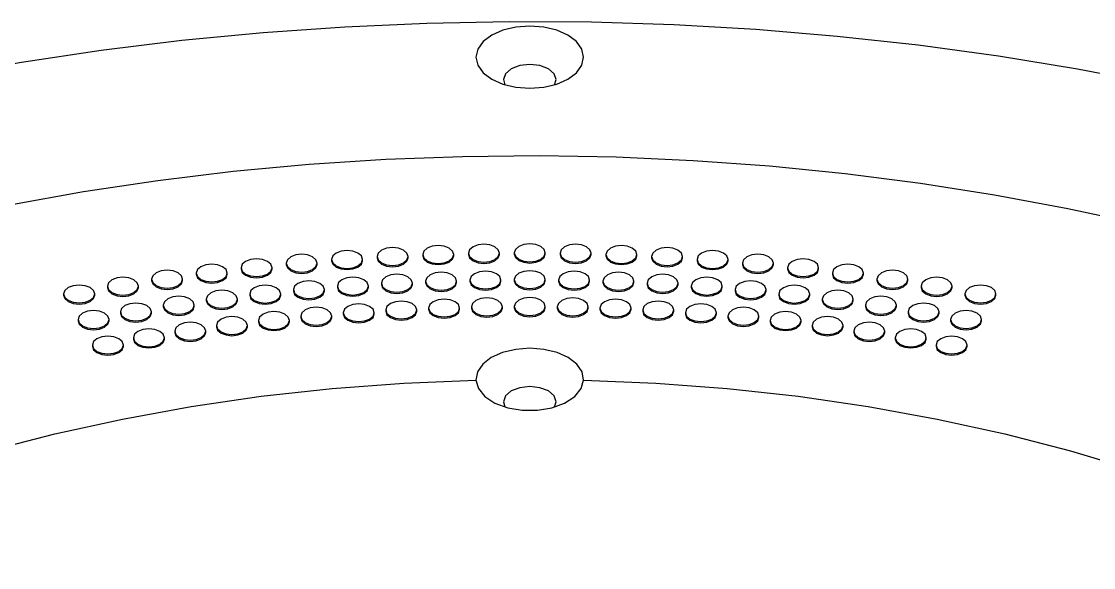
# Model space of a CAD drawing. Header units: millimetres. Extents: x 0 to 841, y 0 to 594.
# Drawn here: x 133.8 to 202.9, y 133.6 to 168.8 of the extents above; entities that cross this region are included whole.
import ezdxf

# ---------------------------------------------------------------- set-up
doc = ezdxf.new("R2010")
doc.units = ezdxf.units.MM

msp = doc.modelspace()

# ---------------------------------------------------------------- linework, layer by layer
at = {"color": 7, "linetype": 'Continuous', "lineweight": 25}
for p, q in [((153.81323, 153.4706), (153.81323, 153.38894)), ((155.81323, 153.38894), (155.81323, 153.4706)), ((156.74837, 153.65766), (156.74837, 153.57601)), ((158.74837, 153.57601), (158.74837, 153.65766)), ((159.69225, 153.79141), (159.69225, 153.70976)), ((161.69225, 153.70976), (161.69225, 153.79141)), ((162.64194, 153.87171), (162.64194, 153.79006)), ((164.64194, 153.79006), (164.64194, 153.87171)), ((165.59455, 153.89849), (165.59455, 153.81684)), ((167.59455, 153.81684), (167.59455, 153.89849)), ((168.54717, 153.87171), (168.54717, 153.79006)), ((170.54717, 153.79006), (170.54717, 153.87171)), ((171.49686, 153.79141), (171.49686, 153.70976)), ((173.49686, 153.70976), (173.49686, 153.79141)), ((174.44074, 153.65766), (174.44074, 153.57601)), ((176.44074, 153.57601), (176.44074, 153.65766)), ((177.37588, 153.4706), (177.37588, 153.38894)), ((179.37588, 153.38894), (179.37588, 153.4706)), ((147.98071, 152.93731), (147.98071, 152.85565)), ((149.98071, 152.85565), (149.98071, 152.93731)), ((150.88972, 153.2304), (150.88972, 153.14874)), ((152.88972, 153.14874), (152.88972, 153.2304)), ((180.29939, 153.2304), (180.29939, 153.14874)), ((182.29939, 153.14874), (182.29939, 153.2304)), ((183.2084, 152.93731), (183.2084, 152.85565)), ((185.2084, 152.85565), (185.2084, 152.93731)), ((142.21771, 152.19366), (142.21771, 152.112)), ((144.21771, 152.112), (144.21771, 152.19366)), ((145.08909, 152.59161), (145.08909, 152.50996)), ((147.08909, 152.50996), (147.08909, 152.59161)), ((159.88062, 152.06297), (159.88062, 151.98131)), ((161.88062, 151.98131), (161.88062, 152.06297)), ((162.73618, 152.14071), (162.73618, 152.05905)), ((164.73618, 152.05905), (164.73618, 152.14071)), ((165.59455, 152.16663), (165.59455, 152.08497)), ((167.59455, 152.08497), (167.59455, 152.16663)), ((168.45293, 152.14071), (168.45293, 152.05905)), ((170.45293, 152.05905), (170.45293, 152.14071)), ((171.30849, 152.06297), (171.30849, 151.98131)), ((173.30849, 151.98131), (173.30849, 152.06297)), ((186.10002, 152.59161), (186.10002, 152.50996)), ((188.10002, 152.50996), (188.10002, 152.59161)), ((188.9714, 152.19366), (188.9714, 152.112)), ((190.9714, 152.112), (190.9714, 152.19366)), ((139.36939, 151.74383), (139.36939, 151.66217)), ((141.36939, 151.66217), (141.36939, 151.74383)), ((151.35902, 151.51986), (151.35902, 151.4382)), ((153.35902, 151.4382), (153.35902, 151.51986)), ((154.18923, 151.75239), (154.18923, 151.67073)), ((156.18923, 151.67073), (156.18923, 151.75239)), ((157.0307, 151.93348), (157.0307, 151.85183)), ((159.0307, 151.85183), (159.0307, 151.93348)), ((174.15841, 151.93348), (174.15841, 151.85183)), ((176.15841, 151.85183), (176.15841, 151.93348)), ((176.99988, 151.75239), (176.99988, 151.67073)), ((178.99988, 151.67073), (178.99988, 151.75239)), ((179.83009, 151.51986), (179.83009, 151.4382)), ((181.83009, 151.4382), (181.83009, 151.51986)), ((191.81972, 151.74383), (191.81972, 151.66217)), ((193.81972, 151.66217), (193.81972, 151.74383)), ((136.54696, 151.24257), (136.54696, 151.16092)), ((138.54696, 151.16092), (138.54696, 151.24257)), ((145.74352, 150.90146), (145.74352, 150.81981)), ((147.74352, 150.81981), (147.74352, 150.90146)), ((148.54286, 151.23612), (148.54286, 151.15447)), ((150.54286, 151.15447), (150.54286, 151.23612)), ((182.64625, 151.23612), (182.64625, 151.15447)), ((184.64625, 151.15447), (184.64625, 151.23612)), ((185.44559, 150.90146), (185.44559, 150.81981)), ((187.44559, 150.81981), (187.44559, 150.90146)), ((194.64215, 151.24257), (194.64215, 151.16092)), ((196.64215, 151.16092), (196.64215, 151.24257)), ((140.20636, 150.08073), (140.20636, 149.99908)), ((142.20636, 149.99908), (142.20636, 150.08073)), ((142.96378, 150.5162), (142.96378, 150.43455)), ((144.96378, 150.43455), (144.96378, 150.5162)), ((154.56523, 150.03418), (154.56523, 149.95253)), ((156.56523, 149.95253), (156.56523, 150.03418)), ((157.31302, 150.20931), (157.31302, 150.12765)), ((159.31302, 150.12765), (159.31302, 150.20931)), ((160.06899, 150.33452), (160.06899, 150.25287)), ((162.06899, 150.25287), (162.06899, 150.33452)), ((162.83041, 150.4097), (162.83041, 150.32804)), ((164.83041, 150.32804), (164.83041, 150.4097)), ((165.59455, 150.43477), (165.59455, 150.35311)), ((167.59455, 150.35311), (167.59455, 150.43477)), ((168.3587, 150.4097), (168.3587, 150.32804)), ((170.3587, 150.32804), (170.3587, 150.4097)), ((171.12012, 150.33452), (171.12012, 150.25287)), ((173.12012, 150.25287), (173.12012, 150.33452)), ((173.87609, 150.20931), (173.87609, 150.12765)), ((175.87609, 150.12765), (175.87609, 150.20931)), ((176.62388, 150.03418), (176.62388, 149.95253)), ((178.62388, 149.95253), (178.62388, 150.03418)), ((188.22533, 150.5162), (188.22533, 150.43455)), ((190.22533, 150.43455), (190.22533, 150.5162)), ((190.98275, 150.08073), (190.98275, 149.99908)), ((192.98275, 149.99908), (192.98275, 150.08073)), ((137.47401, 149.59547), (137.47401, 149.51382)), ((139.47401, 149.51382), (139.47401, 149.59547)), ((149.105, 149.53493), (149.105, 149.45328)), ((151.105, 149.45328), (151.105, 149.53493)), ((151.82832, 149.80932), (151.82832, 149.72766)), ((153.82832, 149.72766), (153.82832, 149.80932)), ((179.36079, 149.80932), (179.36079, 149.72766)), ((181.36079, 149.72766), (181.36079, 149.80932)), ((182.08411, 149.53493), (182.08411, 149.45328)), ((184.08411, 149.45328), (184.08411, 149.53493)), ((193.7151, 149.59547), (193.7151, 149.51382)), ((195.7151, 149.51382), (195.7151, 149.59547)), ((143.70984, 148.83875), (143.70984, 148.75709)), ((145.70984, 148.75709), (145.70984, 148.83875)), ((146.39795, 149.2113), (146.39795, 149.12965)), ((148.39795, 149.12965), (148.39795, 149.2113)), ((184.79116, 149.2113), (184.79116, 149.12965)), ((186.79116, 149.12965), (186.79116, 149.2113)), ((187.47927, 148.83875), (187.47927, 148.75709)), ((189.47927, 148.75709), (189.47927, 148.83875)), ((138.40106, 147.94837), (138.40106, 147.86672)), ((140.40106, 147.86672), (140.40106, 147.94837)), ((141.04334, 148.41763), (141.04334, 148.33598)), ((143.04334, 148.33598), (143.04334, 148.41763)), ((190.14577, 148.41763), (190.14577, 148.33598)), ((192.14577, 148.33598), (192.14577, 148.41763)), ((192.78805, 147.94837), (192.78805, 147.86672)), ((194.78805, 147.86672), (194.78805, 147.94837))]:
    msp.add_line(p, q, dxfattribs=at)
at = {"color": 7, "linetype": 'Continuous', "lineweight": 25, "flags": 128}
for points in [[(128.75586, 165.29225), (133.83011, 166.19413), (138.96849, 166.96555), (144.16096, 167.60501), (149.39734, 168.11125), (154.66738, 168.48329), (159.96077, 168.72038), (165.26715, 168.82208), (170.57612, 168.78818), (175.87731, 168.61874), (181.16032, 168.3141), (186.41481, 167.87485), (191.63051, 167.30186), (196.7972, 166.59625), (201.90477, 165.75939), (206.94321, 164.79293)], [(164.14089, 165.1007), (164.85955, 164.78236), (165.69645, 164.58224), (166.59455, 164.51398), (167.49266, 164.58224), (168.32955, 164.78236), (169.04822, 165.1007), (169.59966, 165.51557), (169.94632, 165.9987), (170.06455, 166.51717), (169.94632, 167.03563), (169.59966, 167.51876), (169.04822, 167.93364), (168.32955, 168.25198), (167.49266, 168.4521), (166.59455, 168.52036), (165.69645, 168.4521), (164.85955, 168.25198), (164.14089, 167.93364), (163.58945, 167.51876), (163.24279, 167.03563), (163.12455, 166.51717), (163.24279, 165.9987), (163.58945, 165.51557), (164.14089, 165.1007)], [(168.19407, 164.73949), (168.29455, 165.07189), (168.16515, 165.44745), (167.79664, 165.76584), (167.24512, 165.97858), (166.59455, 166.05328), (165.94399, 165.97858), (165.39247, 165.76584), (165.02396, 165.44745), (164.89455, 165.07189), (164.99504, 164.73949)], [(133.08816, 156.99793), (137.82486, 157.84729), (142.62576, 158.56657), (147.48015, 159.15417), (152.37718, 159.60877), (157.30595, 159.92936), (162.25543, 160.11522), (167.2146, 160.16595), (172.17239, 160.08141), (177.11773, 159.86182), (182.03959, 159.50765), (186.92698, 159.01969), (191.76901, 158.39904), (196.55486, 157.64708), (201.27386, 156.76548), (205.91547, 155.75622)], [(156.74837, 153.65766), (156.82449, 153.43674), (157.04127, 153.24946), (157.36569, 153.12432), (157.74837, 153.08037), (158.13106, 153.12432), (158.45548, 153.24946), (158.67225, 153.43674), (158.74837, 153.65766), (158.67225, 153.87858), (158.45548, 154.06587), (158.13106, 154.19101), (157.74837, 154.23495), (157.36569, 154.19101), (157.04127, 154.06587), (156.82449, 153.87858), (156.74837, 153.65766)], [(159.69225, 153.79141), (159.76837, 153.57049), (159.98514, 153.38321), (160.30956, 153.25807), (160.69225, 153.21412), (161.07493, 153.25807), (161.39935, 153.38321), (161.61613, 153.57049), (161.69225, 153.79141), (161.61613, 154.01233), (161.39935, 154.19962), (161.07493, 154.32476), (160.69225, 154.3687), (160.30956, 154.32476), (159.98514, 154.19962), (159.76837, 154.01233), (159.69225, 153.79141)], [(162.64194, 153.87171), (162.71806, 153.6508), (162.93484, 153.46351), (163.25926, 153.33837), (163.64194, 153.29443), (164.02463, 153.33837), (164.34905, 153.46351), (164.56582, 153.6508), (164.64194, 153.87171), (164.56582, 154.09263), (164.34905, 154.27992), (164.02463, 154.40506), (163.64194, 154.449), (163.25926, 154.40506), (162.93484, 154.27992), (162.71806, 154.09263), (162.64194, 153.87171)], [(165.59455, 153.89849), (165.67068, 153.67757), (165.88745, 153.49029), (166.21187, 153.36515), (166.59455, 153.3212), (166.97724, 153.36515), (167.30166, 153.49029), (167.51843, 153.67757), (167.59455, 153.89849), (167.51843, 154.11941), (167.30166, 154.3067), (166.97724, 154.43184), (166.59455, 154.47578), (166.21187, 154.43184), (165.88745, 154.3067), (165.67068, 154.11941), (165.59455, 153.89849)], [(168.54717, 153.87171), (168.62329, 153.6508), (168.84006, 153.46351), (169.16448, 153.33837), (169.54717, 153.29443), (169.92985, 153.33837), (170.25427, 153.46351), (170.47105, 153.6508), (170.54717, 153.87171), (170.47105, 154.09263), (170.25427, 154.27992), (169.92985, 154.40506), (169.54717, 154.449), (169.16448, 154.40506), (168.84006, 154.27992), (168.62329, 154.09263), (168.54717, 153.87171)], [(171.49686, 153.79141), (171.57298, 153.57049), (171.78976, 153.38321), (172.11418, 153.25807), (172.49686, 153.21412), (172.87955, 153.25807), (173.20397, 153.38321), (173.42074, 153.57049), (173.49686, 153.79141), (173.42074, 154.01233), (173.20397, 154.19962), (172.87955, 154.32476), (172.49686, 154.3687), (172.11418, 154.32476), (171.78976, 154.19962), (171.57298, 154.01233), (171.49686, 153.79141)], [(174.44074, 153.65766), (174.51686, 153.43674), (174.73363, 153.24946), (175.05805, 153.12432), (175.44074, 153.08037), (175.82342, 153.12432), (176.14784, 153.24946), (176.36462, 153.43674), (176.44074, 153.65766), (176.36462, 153.87858), (176.14784, 154.06587), (175.82342, 154.19101), (175.44074, 154.23495), (175.05805, 154.19101), (174.73363, 154.06587), (174.51686, 153.87858), (174.44074, 153.65766)], [(147.98071, 152.93731), (148.05683, 152.71639), (148.2736, 152.5291), (148.59803, 152.40396), (148.98071, 152.36002), (149.36339, 152.40396), (149.68782, 152.5291), (149.90459, 152.71639), (149.98071, 152.93731), (149.90459, 153.15823), (149.68782, 153.34551), (149.36339, 153.47065), (148.98071, 153.5146), (148.59803, 153.47065), (148.2736, 153.34551), (148.05683, 153.15823), (147.98071, 152.93731)], [(150.88972, 153.2304), (150.96584, 153.00948), (151.18261, 152.82219), (151.50703, 152.69705), (151.88972, 152.65311), (152.2724, 152.69705), (152.59682, 152.82219), (152.81359, 153.00948), (152.88972, 153.2304), (152.81359, 153.45132), (152.59682, 153.6386), (152.2724, 153.76374), (151.88972, 153.80769), (151.50703, 153.76374), (151.18261, 153.6386), (150.96584, 153.45132), (150.88972, 153.2304)], [(153.81323, 153.4706), (153.88935, 153.24968), (154.10612, 153.06239), (154.43055, 152.93725), (154.81323, 152.89331), (155.19591, 152.93725), (155.52034, 153.06239), (155.73711, 153.24968), (155.81323, 153.4706), (155.73711, 153.69151), (155.52034, 153.8788), (155.19591, 154.00394), (154.81323, 154.04788), (154.43055, 154.00394), (154.10612, 153.8788), (153.88935, 153.69151), (153.81323, 153.4706)], [(156.74837, 153.57601), (156.82449, 153.35509), (157.04127, 153.1678), (157.36569, 153.04266), (157.74837, 152.99872), (158.13106, 153.04266), (158.45548, 153.1678), (158.67225, 153.35509), (158.74837, 153.57601), (158.74837, 153.57601)], [(159.69225, 153.70976), (159.76837, 153.48884), (159.98514, 153.30155), (160.30956, 153.17641), (160.69225, 153.13247), (161.07493, 153.17641), (161.39935, 153.30155), (161.61613, 153.48884), (161.69225, 153.70976), (161.69225, 153.70976)], [(162.64194, 153.79006), (162.71806, 153.56914), (162.93484, 153.38186), (163.25926, 153.25672), (163.64194, 153.21277), (164.02463, 153.25672), (164.34905, 153.38186), (164.56582, 153.56914), (164.64194, 153.79006), (164.64194, 153.79006)], [(165.59455, 153.81684), (165.67068, 153.59592), (165.88745, 153.40863), (166.21187, 153.28349), (166.59455, 153.23955), (166.97724, 153.28349), (167.30166, 153.40863), (167.51843, 153.59592), (167.59455, 153.81684), (167.59455, 153.81684)], [(168.54717, 153.79006), (168.62329, 153.56914), (168.84006, 153.38186), (169.16448, 153.25672), (169.54717, 153.21277), (169.92985, 153.25672), (170.25427, 153.38186), (170.47105, 153.56914), (170.54717, 153.79006), (170.54717, 153.79006)], [(171.49686, 153.70976), (171.57298, 153.48884), (171.78976, 153.30155), (172.11418, 153.17641), (172.49686, 153.13247), (172.87955, 153.17641), (173.20397, 153.30155), (173.42074, 153.48884), (173.49686, 153.70976), (173.49686, 153.70976)], [(174.44074, 153.57601), (174.51686, 153.35509), (174.73363, 153.1678), (175.05805, 153.04266), (175.44074, 152.99872), (175.82342, 153.04266), (176.14784, 153.1678), (176.36462, 153.35509), (176.44074, 153.57601), (176.44074, 153.57601)], [(177.37588, 153.4706), (177.452, 153.24968), (177.66877, 153.06239), (177.9932, 152.93725), (178.37588, 152.89331), (178.75856, 152.93725), (179.08299, 153.06239), (179.29976, 153.24968), (179.37588, 153.4706), (179.29976, 153.69151), (179.08299, 153.8788), (178.75856, 154.00394), (178.37588, 154.04788), (177.9932, 154.00394), (177.66877, 153.8788), (177.452, 153.69151), (177.37588, 153.4706)], [(180.29939, 153.2304), (180.37552, 153.00948), (180.59229, 152.82219), (180.91671, 152.69705), (181.29939, 152.65311), (181.68208, 152.69705), (182.0065, 152.82219), (182.22327, 153.00948), (182.29939, 153.2304), (182.22327, 153.45132), (182.0065, 153.6386), (181.68208, 153.76374), (181.29939, 153.80769), (180.91671, 153.76374), (180.59229, 153.6386), (180.37552, 153.45132), (180.29939, 153.2304)], [(183.2084, 152.93731), (183.28452, 152.71639), (183.50129, 152.5291), (183.82572, 152.40396), (184.2084, 152.36002), (184.59108, 152.40396), (184.91551, 152.5291), (185.13228, 152.71639), (185.2084, 152.93731), (185.13228, 153.15823), (184.91551, 153.34551), (184.59108, 153.47065), (184.2084, 153.5146), (183.82572, 153.47065), (183.50129, 153.34551), (183.28452, 153.15823), (183.2084, 152.93731)], [(142.21771, 152.19366), (142.29383, 151.97274), (142.5106, 151.78545), (142.83502, 151.66031), (143.21771, 151.61637), (143.60039, 151.66031), (143.92481, 151.78545), (144.14159, 151.97274), (144.21771, 152.19366), (144.14159, 152.41457), (143.92481, 152.60186), (143.60039, 152.727), (143.21771, 152.77094), (142.83502, 152.727), (142.5106, 152.60186), (142.29383, 152.41457), (142.21771, 152.19366)], [(145.08909, 152.59161), (145.16521, 152.3707), (145.38198, 152.18341), (145.70641, 152.05827), (146.08909, 152.01433), (146.47177, 152.05827), (146.7962, 152.18341), (147.01297, 152.3707), (147.08909, 152.59161), (147.01297, 152.81253), (146.7962, 152.99982), (146.47177, 153.12496), (146.08909, 153.1689), (145.70641, 153.12496), (145.38198, 152.99982), (145.16521, 152.81253), (145.08909, 152.59161)], [(147.98071, 152.85565), (148.05683, 152.63474), (148.2736, 152.44745), (148.59803, 152.32231), (148.98071, 152.27837), (149.36339, 152.32231), (149.68782, 152.44745), (149.90459, 152.63474), (149.98071, 152.85565), (149.98071, 152.85565)], [(150.88972, 153.14874), (150.96584, 152.92783), (151.18261, 152.74054), (151.50703, 152.6154), (151.88972, 152.57146), (152.2724, 152.6154), (152.59682, 152.74054), (152.81359, 152.92783), (152.88972, 153.14874), (152.88972, 153.14874)], [(153.81323, 153.38894), (153.88935, 153.16802), (154.10612, 152.98074), (154.43055, 152.8556), (154.81323, 152.81165), (155.19591, 152.8556), (155.52034, 152.98074), (155.73711, 153.16802), (155.81323, 153.38894), (155.81323, 153.38894)], [(165.59455, 152.16663), (165.67068, 151.94571), (165.88745, 151.75842), (166.21187, 151.63328), (166.59455, 151.58934), (166.97724, 151.63328), (167.30166, 151.75842), (167.51843, 151.94571), (167.59455, 152.16663), (167.51843, 152.38755), (167.30166, 152.57483), (166.97724, 152.69997), (166.59455, 152.74392), (166.21187, 152.69997), (165.88745, 152.57483), (165.67068, 152.38755), (165.59455, 152.16663)], [(177.37588, 153.38894), (177.452, 153.16802), (177.66877, 152.98074), (177.9932, 152.8556), (178.37588, 152.81165), (178.75856, 152.8556), (179.08299, 152.98074), (179.29976, 153.16802), (179.37588, 153.38894), (179.37588, 153.38894)], [(180.29939, 153.14874), (180.37552, 152.92783), (180.59229, 152.74054), (180.91671, 152.6154), (181.29939, 152.57146), (181.68208, 152.6154), (182.0065, 152.74054), (182.22327, 152.92783), (182.29939, 153.14874), (182.29939, 153.14874)], [(183.2084, 152.85565), (183.28452, 152.63474), (183.50129, 152.44745), (183.82572, 152.32231), (184.2084, 152.27837), (184.59108, 152.32231), (184.91551, 152.44745), (185.13228, 152.63474), (185.2084, 152.85565), (185.2084, 152.85565)], [(186.10002, 152.59161), (186.17614, 152.3707), (186.39291, 152.18341), (186.71734, 152.05827), (187.10002, 152.01433), (187.4827, 152.05827), (187.80713, 152.18341), (188.0239, 152.3707), (188.10002, 152.59161), (188.0239, 152.81253), (187.80713, 152.99982), (187.4827, 153.12496), (187.10002, 153.1689), (186.71734, 153.12496), (186.39291, 152.99982), (186.17614, 152.81253), (186.10002, 152.59161)], [(188.9714, 152.19366), (189.04752, 151.97274), (189.2643, 151.78545), (189.58872, 151.66031), (189.9714, 151.61637), (190.35409, 151.66031), (190.67851, 151.78545), (190.89528, 151.97274), (190.9714, 152.19366), (190.89528, 152.41457), (190.67851, 152.60186), (190.35409, 152.727), (189.9714, 152.77094), (189.58872, 152.727), (189.2643, 152.60186), (189.04752, 152.41457), (188.9714, 152.19366)], [(139.36939, 151.74383), (139.44551, 151.52291), (139.66228, 151.33562), (139.98671, 151.21048), (140.36939, 151.16654), (140.75207, 151.21048), (141.0765, 151.33562), (141.29327, 151.52291), (141.36939, 151.74383), (141.29327, 151.96475), (141.0765, 152.15203), (140.75207, 152.27717), (140.36939, 152.32111), (139.98671, 152.27717), (139.66228, 152.15203), (139.44551, 151.96475), (139.36939, 151.74383)], [(142.21771, 152.112), (142.29383, 151.89108), (142.5106, 151.7038), (142.83502, 151.57866), (143.21771, 151.53471), (143.60039, 151.57866), (143.92481, 151.7038), (144.14159, 151.89108), (144.21771, 152.112), (144.21771, 152.112)], [(145.08909, 152.50996), (145.16521, 152.28904), (145.38198, 152.10176), (145.70641, 151.97662), (146.08909, 151.93267), (146.47177, 151.97662), (146.7962, 152.10176), (147.01297, 152.28904), (147.08909, 152.50996), (147.08909, 152.50996)], [(151.35902, 151.51986), (151.43514, 151.29894), (151.65191, 151.11165), (151.97634, 150.98651), (152.35902, 150.94257), (152.7417, 150.98651), (153.06613, 151.11165), (153.2829, 151.29894), (153.35902, 151.51986), (153.2829, 151.74078), (153.06613, 151.92806), (152.7417, 152.0532), (152.35902, 152.09715), (151.97634, 152.0532), (151.65191, 151.92806), (151.43514, 151.74078), (151.35902, 151.51986)], [(154.18923, 151.75239), (154.26535, 151.53147), (154.48212, 151.34418), (154.80655, 151.21904), (155.18923, 151.1751), (155.57191, 151.21904), (155.89634, 151.34418), (156.11311, 151.53147), (156.18923, 151.75239), (156.11311, 151.97331), (155.89634, 152.16059), (155.57191, 152.28573), (155.18923, 152.32968), (154.80655, 152.28573), (154.48212, 152.16059), (154.26535, 151.97331), (154.18923, 151.75239)], [(157.0307, 151.93348), (157.10682, 151.71257), (157.32359, 151.52528), (157.64802, 151.40014), (158.0307, 151.3562), (158.41338, 151.40014), (158.73781, 151.52528), (158.95458, 151.71257), (159.0307, 151.93348), (158.95458, 152.1544), (158.73781, 152.34169), (158.41338, 152.46683), (158.0307, 152.51077), (157.64802, 152.46683), (157.32359, 152.34169), (157.10682, 152.1544), (157.0307, 151.93348)], [(159.88062, 152.06297), (159.95674, 151.84205), (160.17351, 151.65476), (160.49793, 151.52962), (160.88062, 151.48568), (161.2633, 151.52962), (161.58772, 151.65476), (161.8045, 151.84205), (161.88062, 152.06297), (161.8045, 152.28388), (161.58772, 152.47117), (161.2633, 152.59631), (160.88062, 152.64025), (160.49793, 152.59631), (160.17351, 152.47117), (159.95674, 152.28388), (159.88062, 152.06297)], [(162.73618, 152.14071), (162.8123, 151.91979), (163.02907, 151.7325), (163.35349, 151.60736), (163.73618, 151.56342), (164.11886, 151.60736), (164.44328, 151.7325), (164.66006, 151.91979), (164.73618, 152.14071), (164.66006, 152.36162), (164.44328, 152.54891), (164.11886, 152.67405), (163.73618, 152.71799), (163.35349, 152.67405), (163.02907, 152.54891), (162.8123, 152.36162), (162.73618, 152.14071)], [(162.73618, 152.05905), (162.8123, 151.83813), (163.02907, 151.65085), (163.35349, 151.52571), (163.73618, 151.48176), (164.11886, 151.52571), (164.44328, 151.65085), (164.66006, 151.83813), (164.73618, 152.05905), (164.73618, 152.05905)], [(165.59455, 152.08497), (165.67068, 151.86406), (165.88745, 151.67677), (166.21187, 151.55163), (166.59455, 151.50769), (166.97724, 151.55163), (167.30166, 151.67677), (167.51843, 151.86406), (167.59455, 152.08497)], [(168.45293, 152.14071), (168.52905, 151.91979), (168.74583, 151.7325), (169.07025, 151.60736), (169.45293, 151.56342), (169.83562, 151.60736), (170.16004, 151.7325), (170.37681, 151.91979), (170.45293, 152.14071), (170.37681, 152.36162), (170.16004, 152.54891), (169.83562, 152.67405), (169.45293, 152.71799), (169.07025, 152.67405), (168.74583, 152.54891), (168.52905, 152.36162), (168.45293, 152.14071)], [(168.45293, 152.05905), (168.52905, 151.83813), (168.74583, 151.65085), (169.07025, 151.52571), (169.45293, 151.48176), (169.83562, 151.52571), (170.16004, 151.65085), (170.37681, 151.83813), (170.45293, 152.05905), (170.45293, 152.05905)], [(171.30849, 152.06297), (171.38461, 151.84205), (171.60139, 151.65476), (171.92581, 151.52962), (172.30849, 151.48568), (172.69118, 151.52962), (173.0156, 151.65476), (173.23237, 151.84205), (173.30849, 152.06297), (173.23237, 152.28388), (173.0156, 152.47117), (172.69118, 152.59631), (172.30849, 152.64025), (171.92581, 152.59631), (171.60139, 152.47117), (171.38461, 152.28388), (171.30849, 152.06297)], [(174.15841, 151.93348), (174.23453, 151.71257), (174.4513, 151.52528), (174.77573, 151.40014), (175.15841, 151.3562), (175.54109, 151.40014), (175.86552, 151.52528), (176.08229, 151.71257), (176.15841, 151.93348), (176.08229, 152.1544), (175.86552, 152.34169), (175.54109, 152.46683), (175.15841, 152.51077), (174.77573, 152.46683), (174.4513, 152.34169), (174.23453, 152.1544), (174.15841, 151.93348)], [(176.99988, 151.75239), (177.076, 151.53147), (177.29277, 151.34418), (177.6172, 151.21904), (177.99988, 151.1751), (178.38256, 151.21904), (178.70699, 151.34418), (178.92376, 151.53147), (178.99988, 151.75239), (178.92376, 151.97331), (178.70699, 152.16059), (178.38256, 152.28573), (177.99988, 152.32968), (177.6172, 152.28573), (177.29277, 152.16059), (177.076, 151.97331), (176.99988, 151.75239)], [(179.83009, 151.51986), (179.90621, 151.29894), (180.12298, 151.11165), (180.44741, 150.98651), (180.83009, 150.94257), (181.21277, 150.98651), (181.5372, 151.11165), (181.75397, 151.29894), (181.83009, 151.51986), (181.75397, 151.74078), (181.5372, 151.92806), (181.21277, 152.0532), (180.83009, 152.09715), (180.44741, 152.0532), (180.12298, 151.92806), (179.90621, 151.74078), (179.83009, 151.51986)], [(186.10002, 152.50996), (186.17614, 152.28904), (186.39291, 152.10176), (186.71734, 151.97662), (187.10002, 151.93267), (187.4827, 151.97662), (187.80713, 152.10176), (188.0239, 152.28904), (188.10002, 152.50996)], [(188.9714, 152.112), (189.04752, 151.89108), (189.2643, 151.7038), (189.58872, 151.57866), (189.9714, 151.53471), (190.35409, 151.57866), (190.67851, 151.7038), (190.89528, 151.89108), (190.9714, 152.112), (190.9714, 152.112)], [(191.81972, 151.74383), (191.89584, 151.52291), (192.11261, 151.33562), (192.43704, 151.21048), (192.81972, 151.16654), (193.2024, 151.21048), (193.52683, 151.33562), (193.7436, 151.52291), (193.81972, 151.74383), (193.7436, 151.96475), (193.52683, 152.15203), (193.2024, 152.27717), (192.81972, 152.32111), (192.43704, 152.27717), (192.11261, 152.15203), (191.89584, 151.96475), (191.81972, 151.74383)], [(136.54696, 151.24257), (136.62308, 151.02165), (136.83985, 150.83437), (137.16427, 150.70923), (137.54696, 150.66528), (137.92964, 150.70923), (138.25406, 150.83437), (138.47084, 151.02165), (138.54696, 151.24257), (138.47084, 151.46349), (138.25406, 151.65078), (137.92964, 151.77592), (137.54696, 151.81986), (137.16427, 151.77592), (136.83985, 151.65078), (136.62308, 151.46349), (136.54696, 151.24257)], [(139.36939, 151.66217), (139.44551, 151.44125), (139.66228, 151.25397), (139.98671, 151.12883), (140.36939, 151.08488), (140.75207, 151.12883), (141.0765, 151.25397), (141.29327, 151.44125), (141.36939, 151.66217), (141.36939, 151.66217)], [(145.74352, 150.90146), (145.81964, 150.68054), (146.03641, 150.49326), (146.36084, 150.36811), (146.74352, 150.32417), (147.1262, 150.36811), (147.45063, 150.49326), (147.6674, 150.68054), (147.74352, 150.90146), (147.6674, 151.12238), (147.45063, 151.30966), (147.1262, 151.4348), (146.74352, 151.47875), (146.36084, 151.4348), (146.03641, 151.30966), (145.81964, 151.12238), (145.74352, 150.90146)], [(148.54286, 151.23612), (148.61898, 151.0152), (148.83575, 150.82792), (149.16017, 150.70278), (149.54286, 150.65883), (149.92554, 150.70278), (150.24996, 150.82792), (150.46673, 151.0152), (150.54286, 151.23612), (150.46673, 151.45704), (150.24996, 151.64433), (149.92554, 151.76947), (149.54286, 151.81341), (149.16017, 151.76947), (148.83575, 151.64433), (148.61898, 151.45704), (148.54286, 151.23612)], [(151.35902, 151.4382), (151.43514, 151.21729), (151.65191, 151.03), (151.97634, 150.90486), (152.35902, 150.86092), (152.7417, 150.90486), (153.06613, 151.03), (153.2829, 151.21729), (153.35902, 151.4382)], [(154.18923, 151.67073), (154.26535, 151.44982), (154.48212, 151.26253), (154.80655, 151.13739), (155.18923, 151.09345), (155.57191, 151.13739), (155.89634, 151.26253), (156.11311, 151.44982), (156.18923, 151.67073)], [(157.0307, 151.85183), (157.10682, 151.63091), (157.32359, 151.44363), (157.64802, 151.31849), (158.0307, 151.27454), (158.41338, 151.31849), (158.73781, 151.44363), (158.95458, 151.63091), (159.0307, 151.85183)], [(159.88062, 151.98131), (159.95674, 151.76039), (160.17351, 151.57311), (160.49793, 151.44797), (160.88062, 151.40402), (161.2633, 151.44797), (161.58772, 151.57311), (161.8045, 151.76039), (161.88062, 151.98131), (161.88062, 151.98131)], [(171.30849, 151.98131), (171.38461, 151.76039), (171.60139, 151.57311), (171.92581, 151.44797), (172.30849, 151.40402), (172.69118, 151.44797), (173.0156, 151.57311), (173.23237, 151.76039), (173.30849, 151.98131), (173.30849, 151.98131)], [(174.15841, 151.85183), (174.23453, 151.63091), (174.4513, 151.44363), (174.77573, 151.31849), (175.15841, 151.27454), (175.54109, 151.31849), (175.86552, 151.44363), (176.08229, 151.63091), (176.15841, 151.85183), (176.15841, 151.85183)], [(176.99988, 151.67073), (177.076, 151.44982), (177.29277, 151.26253), (177.6172, 151.13739), (177.99988, 151.09345), (178.38256, 151.13739), (178.70699, 151.26253), (178.92376, 151.44982), (178.99988, 151.67073), (178.99988, 151.67073)], [(179.83009, 151.4382), (179.90621, 151.21729), (180.12298, 151.03), (180.44741, 150.90486), (180.83009, 150.86092), (181.21277, 150.90486), (181.5372, 151.03), (181.75397, 151.21729), (181.83009, 151.4382), (181.83009, 151.4382)], [(182.64625, 151.23612), (182.72238, 151.0152), (182.93915, 150.82792), (183.26357, 150.70278), (183.64625, 150.65883), (184.02894, 150.70278), (184.35336, 150.82792), (184.57013, 151.0152), (184.64625, 151.23612), (184.57013, 151.45704), (184.35336, 151.64433), (184.02894, 151.76947), (183.64625, 151.81341), (183.26357, 151.76947), (182.93915, 151.64433), (182.72238, 151.45704), (182.64625, 151.23612)], [(185.44559, 150.90146), (185.52171, 150.68054), (185.73848, 150.49326), (186.06291, 150.36811), (186.44559, 150.32417), (186.82827, 150.36811), (187.1527, 150.49326), (187.36947, 150.68054), (187.44559, 150.90146), (187.36947, 151.12238), (187.1527, 151.30966), (186.82827, 151.4348), (186.44559, 151.47875), (186.06291, 151.4348), (185.73848, 151.30966), (185.52171, 151.12238), (185.44559, 150.90146)], [(191.81972, 151.66217), (191.89584, 151.44125), (192.11261, 151.25397), (192.43704, 151.12883), (192.81972, 151.08488), (193.2024, 151.12883), (193.52683, 151.25397), (193.7436, 151.44125), (193.81972, 151.66217), (193.81972, 151.66217)], [(194.64215, 151.24257), (194.71827, 151.02165), (194.93505, 150.83437), (195.25947, 150.70923), (195.64215, 150.66528), (196.02484, 150.70923), (196.34926, 150.83437), (196.56603, 151.02165), (196.64215, 151.24257), (196.56603, 151.46349), (196.34926, 151.65078), (196.02484, 151.77592), (195.64215, 151.81986), (195.25947, 151.77592), (194.93505, 151.65078), (194.71827, 151.46349), (194.64215, 151.24257)], [(136.54696, 151.16092), (136.62308, 150.94), (136.83985, 150.75271), (137.16427, 150.62757), (137.54696, 150.58363), (137.92964, 150.62757), (138.25406, 150.75271), (138.47084, 150.94), (138.54696, 151.16092)], [(140.20636, 150.08073), (140.28248, 149.85981), (140.49926, 149.67253), (140.82368, 149.54739), (141.20636, 149.50344), (141.58905, 149.54739), (141.91347, 149.67253), (142.13024, 149.85981), (142.20636, 150.08073), (142.13024, 150.30165), (141.91347, 150.48893), (141.58905, 150.61407), (141.20636, 150.65802), (140.82368, 150.61407), (140.49926, 150.48893), (140.28248, 150.30165), (140.20636, 150.08073)], [(142.96378, 150.5162), (143.0399, 150.29528), (143.25667, 150.108), (143.58109, 149.98286), (143.96378, 149.93891), (144.34646, 149.98286), (144.67088, 150.108), (144.88765, 150.29528), (144.96378, 150.5162), (144.88765, 150.73712), (144.67088, 150.92441), (144.34646, 151.04955), (143.96378, 151.09349), (143.58109, 151.04955), (143.25667, 150.92441), (143.0399, 150.73712), (142.96378, 150.5162)], [(145.74352, 150.81981), (145.81964, 150.59889), (146.03641, 150.4116), (146.36084, 150.28646), (146.74352, 150.24252), (147.1262, 150.28646), (147.45063, 150.4116), (147.6674, 150.59889), (147.74352, 150.81981)], [(148.54286, 151.15447), (148.61898, 150.93355), (148.83575, 150.74626), (149.16017, 150.62112), (149.54286, 150.57718), (149.92554, 150.62112), (150.24996, 150.74626), (150.46673, 150.93355), (150.54286, 151.15447), (150.54286, 151.15447)], [(157.31302, 150.20931), (157.38914, 149.98839), (157.60592, 149.8011), (157.93034, 149.67596), (158.31302, 149.63202), (158.69571, 149.67596), (159.02013, 149.8011), (159.2369, 149.98839), (159.31302, 150.20931), (159.2369, 150.43023), (159.02013, 150.61751), (158.69571, 150.74265), (158.31302, 150.78659), (157.93034, 150.74265), (157.60592, 150.61751), (157.38914, 150.43023), (157.31302, 150.20931)], [(160.06899, 150.33452), (160.14511, 150.1136), (160.36188, 149.92632), (160.68631, 149.80118), (161.06899, 149.75723), (161.45167, 149.80118), (161.7761, 149.92632), (161.99287, 150.1136), (162.06899, 150.33452), (161.99287, 150.55544), (161.7761, 150.74272), (161.45167, 150.86786), (161.06899, 150.91181), (160.68631, 150.86786), (160.36188, 150.74272), (160.14511, 150.55544), (160.06899, 150.33452)], [(162.83041, 150.4097), (162.90653, 150.18878), (163.1233, 150.00149), (163.44772, 149.87635), (163.83041, 149.83241), (164.21309, 149.87635), (164.53751, 150.00149), (164.75429, 150.18878), (164.83041, 150.4097), (164.75429, 150.63062), (164.53751, 150.8179), (164.21309, 150.94304), (163.83041, 150.98699), (163.44772, 150.94304), (163.1233, 150.8179), (162.90653, 150.63062), (162.83041, 150.4097)], [(165.59455, 150.43477), (165.67068, 150.21385), (165.88745, 150.02656), (166.21187, 149.90142), (166.59455, 149.85748), (166.97724, 149.90142), (167.30166, 150.02656), (167.51843, 150.21385), (167.59455, 150.43477), (167.51843, 150.65568), (167.30166, 150.84297), (166.97724, 150.96811), (166.59455, 151.01205), (166.21187, 150.96811), (165.88745, 150.84297), (165.67068, 150.65568), (165.59455, 150.43477)], [(168.3587, 150.4097), (168.43482, 150.18878), (168.6516, 150.00149), (168.97602, 149.87635), (169.3587, 149.83241), (169.74139, 149.87635), (170.06581, 150.00149), (170.28258, 150.18878), (170.3587, 150.4097), (170.28258, 150.63062), (170.06581, 150.8179), (169.74139, 150.94304), (169.3587, 150.98699), (168.97602, 150.94304), (168.6516, 150.8179), (168.43482, 150.63062), (168.3587, 150.4097)], [(171.12012, 150.33452), (171.19624, 150.1136), (171.41301, 149.92632), (171.73744, 149.80118), (172.12012, 149.75723), (172.5028, 149.80118), (172.82723, 149.92632), (173.044, 150.1136), (173.12012, 150.33452), (173.044, 150.55544), (172.82723, 150.74272), (172.5028, 150.86786), (172.12012, 150.91181), (171.73744, 150.86786), (171.41301, 150.74272), (171.19624, 150.55544), (171.12012, 150.33452)], [(173.87609, 150.20931), (173.95221, 149.98839), (174.16898, 149.8011), (174.4934, 149.67596), (174.87609, 149.63202), (175.25877, 149.67596), (175.58319, 149.8011), (175.79997, 149.98839), (175.87609, 150.20931), (175.79997, 150.43023), (175.58319, 150.61751), (175.25877, 150.74265), (174.87609, 150.78659), (174.4934, 150.74265), (174.16898, 150.61751), (173.95221, 150.43023), (173.87609, 150.20931)], [(182.64625, 151.15447), (182.72238, 150.93355), (182.93915, 150.74626), (183.26357, 150.62112), (183.64625, 150.57718), (184.02894, 150.62112), (184.35336, 150.74626), (184.57013, 150.93355), (184.64625, 151.15447), (184.64625, 151.15447)], [(185.44559, 150.81981), (185.52171, 150.59889), (185.73848, 150.4116), (186.06291, 150.28646), (186.44559, 150.24252), (186.82827, 150.28646), (187.1527, 150.4116), (187.36947, 150.59889), (187.44559, 150.81981), (187.44559, 150.81981)], [(188.22533, 150.5162), (188.30146, 150.29528), (188.51823, 150.108), (188.84265, 149.98286), (189.22533, 149.93891), (189.60802, 149.98286), (189.93244, 150.108), (190.14921, 150.29528), (190.22533, 150.5162), (190.14921, 150.73712), (189.93244, 150.92441), (189.60802, 151.04955), (189.22533, 151.09349), (188.84265, 151.04955), (188.51823, 150.92441), (188.30146, 150.73712), (188.22533, 150.5162)], [(190.98275, 150.08073), (191.05887, 149.85981), (191.27564, 149.67253), (191.60006, 149.54739), (191.98275, 149.50344), (192.36543, 149.54739), (192.68985, 149.67253), (192.90663, 149.85981), (192.98275, 150.08073), (192.90663, 150.30165), (192.68985, 150.48893), (192.36543, 150.61407), (191.98275, 150.65802), (191.60006, 150.61407), (191.27564, 150.48893), (191.05887, 150.30165), (190.98275, 150.08073)], [(194.64215, 151.16092), (194.71827, 150.94), (194.93505, 150.75271), (195.25947, 150.62757), (195.64215, 150.58363), (196.02484, 150.62757), (196.34926, 150.75271), (196.56603, 150.94), (196.64215, 151.16092), (196.64215, 151.16092)], [(137.47401, 149.59547), (137.55013, 149.37455), (137.7669, 149.18727), (138.09133, 149.06213), (138.47401, 149.01818), (138.85669, 149.06213), (139.18112, 149.18727), (139.39789, 149.37455), (139.47401, 149.59547), (139.39789, 149.81639), (139.18112, 150.00368), (138.85669, 150.12882), (138.47401, 150.17276), (138.09133, 150.12882), (137.7669, 150.00368), (137.55013, 149.81639), (137.47401, 149.59547)], [(140.20636, 149.99908), (140.28248, 149.77816), (140.49926, 149.59087), (140.82368, 149.46573), (141.20636, 149.42179), (141.58905, 149.46573), (141.91347, 149.59087), (142.13024, 149.77816), (142.20636, 149.99908), (142.20636, 149.99908)], [(142.96378, 150.43455), (143.0399, 150.21363), (143.25667, 150.02634), (143.58109, 149.9012), (143.96378, 149.85726), (144.34646, 149.9012), (144.67088, 150.02634), (144.88765, 150.21363), (144.96378, 150.43455), (144.96378, 150.43455)], [(149.105, 149.53493), (149.18112, 149.31402), (149.39789, 149.12673), (149.72232, 149.00159), (150.105, 148.95765), (150.48768, 149.00159), (150.81211, 149.12673), (151.02888, 149.31402), (151.105, 149.53493), (151.02888, 149.75585), (150.81211, 149.94314), (150.48768, 150.06828), (150.105, 150.11222), (149.72232, 150.06828), (149.39789, 149.94314), (149.18112, 149.75585), (149.105, 149.53493)], [(151.82832, 149.80932), (151.90444, 149.5884), (152.12122, 149.40111), (152.44564, 149.27597), (152.82832, 149.23203), (153.21101, 149.27597), (153.53543, 149.40111), (153.7522, 149.5884), (153.82832, 149.80932), (153.7522, 150.03024), (153.53543, 150.21752), (153.21101, 150.34266), (152.82832, 150.3866), (152.44564, 150.34266), (152.12122, 150.21752), (151.90444, 150.03024), (151.82832, 149.80932)], [(154.56523, 150.03418), (154.64135, 149.81326), (154.85812, 149.62598), (155.18255, 149.50084), (155.56523, 149.45689), (155.94791, 149.50084), (156.27234, 149.62598), (156.48911, 149.81326), (156.56523, 150.03418), (156.48911, 150.2551), (156.27234, 150.44239), (155.94791, 150.56753), (155.56523, 150.61147), (155.18255, 150.56753), (154.85812, 150.44239), (154.64135, 150.2551), (154.56523, 150.03418)], [(157.31302, 150.12765), (157.38914, 149.90673), (157.60592, 149.71945), (157.93034, 149.59431), (158.31302, 149.55037), (158.69571, 149.59431), (159.02013, 149.71945), (159.2369, 149.90673), (159.31302, 150.12765), (159.31302, 150.12765)], [(160.06899, 150.25287), (160.14511, 150.03195), (160.36188, 149.84466), (160.68631, 149.71952), (161.06899, 149.67558), (161.45167, 149.71952), (161.7761, 149.84466), (161.99287, 150.03195), (162.06899, 150.25287), (162.06899, 150.25287)], [(162.83041, 150.32804), (162.90653, 150.10713), (163.1233, 149.91984), (163.44772, 149.7947), (163.83041, 149.75076), (164.21309, 149.7947), (164.53751, 149.91984), (164.75429, 150.10713), (164.83041, 150.32804), (164.83041, 150.32804)], [(165.59455, 150.35311), (165.67068, 150.13219), (165.88745, 149.94491), (166.21187, 149.81977), (166.59455, 149.77582), (166.97724, 149.81977), (167.30166, 149.94491), (167.51843, 150.13219), (167.59455, 150.35311), (167.59455, 150.35311)], [(168.3587, 150.32804), (168.43482, 150.10713), (168.6516, 149.91984), (168.97602, 149.7947), (169.3587, 149.75076), (169.74139, 149.7947), (170.06581, 149.91984), (170.28258, 150.10713), (170.3587, 150.32804), (170.3587, 150.32804)], [(171.12012, 150.25287), (171.19624, 150.03195), (171.41301, 149.84466), (171.73744, 149.71952), (172.12012, 149.67558), (172.5028, 149.71952), (172.82723, 149.84466), (173.044, 150.03195), (173.12012, 150.25287), (173.12012, 150.25287)], [(173.87609, 150.12765), (173.95221, 149.90673), (174.16898, 149.71945), (174.4934, 149.59431), (174.87609, 149.55037), (175.25877, 149.59431), (175.58319, 149.71945), (175.79997, 149.90673), (175.87609, 150.12765), (175.87609, 150.12765)], [(176.62388, 150.03418), (176.7, 149.81326), (176.91677, 149.62598), (177.2412, 149.50084), (177.62388, 149.45689), (178.00656, 149.50084), (178.33099, 149.62598), (178.54776, 149.81326), (178.62388, 150.03418), (178.54776, 150.2551), (178.33099, 150.44239), (178.00656, 150.56753), (177.62388, 150.61147), (177.2412, 150.56753), (176.91677, 150.44239), (176.7, 150.2551), (176.62388, 150.03418)], [(179.36079, 149.80932), (179.43691, 149.5884), (179.65368, 149.40111), (179.9781, 149.27597), (180.36079, 149.23203), (180.74347, 149.27597), (181.06789, 149.40111), (181.28467, 149.5884), (181.36079, 149.80932), (181.28467, 150.03024), (181.06789, 150.21752), (180.74347, 150.34266), (180.36079, 150.3866), (179.9781, 150.34266), (179.65368, 150.21752), (179.43691, 150.03024), (179.36079, 149.80932)], [(182.08411, 149.53493), (182.16023, 149.31402), (182.377, 149.12673), (182.70143, 149.00159), (183.08411, 148.95765), (183.46679, 149.00159), (183.79122, 149.12673), (184.00799, 149.31402), (184.08411, 149.53493), (184.00799, 149.75585), (183.79122, 149.94314), (183.46679, 150.06828), (183.08411, 150.11222), (182.70143, 150.06828), (182.377, 149.94314), (182.16023, 149.75585), (182.08411, 149.53493)], [(188.22533, 150.43455), (188.30146, 150.21363), (188.51823, 150.02634), (188.84265, 149.9012), (189.22533, 149.85726), (189.60802, 149.9012), (189.93244, 150.02634), (190.14921, 150.21363), (190.22533, 150.43455), (190.22533, 150.43455)], [(190.98275, 149.99908), (191.05887, 149.77816), (191.27564, 149.59087), (191.60006, 149.46573), (191.98275, 149.42179), (192.36543, 149.46573), (192.68985, 149.59087), (192.90663, 149.77816), (192.98275, 149.99908), (192.98275, 149.99908)], [(193.7151, 149.59547), (193.79122, 149.37455), (194.00799, 149.18727), (194.33242, 149.06213), (194.7151, 149.01818), (195.09778, 149.06213), (195.42221, 149.18727), (195.63898, 149.37455), (195.7151, 149.59547), (195.63898, 149.81639), (195.42221, 150.00368), (195.09778, 150.12882), (194.7151, 150.17276), (194.33242, 150.12882), (194.00799, 150.00368), (193.79122, 149.81639), (193.7151, 149.59547)], [(137.47401, 149.51382), (137.55013, 149.2929), (137.7669, 149.10561), (138.09133, 148.98047), (138.47401, 148.93653), (138.85669, 148.98047), (139.18112, 149.10561), (139.39789, 149.2929), (139.47401, 149.51382)], [(143.70984, 148.83875), (143.78597, 148.61783), (144.00274, 148.43054), (144.32716, 148.3054), (144.70984, 148.26146), (145.09253, 148.3054), (145.41695, 148.43054), (145.63372, 148.61783), (145.70984, 148.83875), (145.63372, 149.05967), (145.41695, 149.24695), (145.09253, 149.37209), (144.70984, 149.41604), (144.32716, 149.37209), (144.00274, 149.24695), (143.78597, 149.05967), (143.70984, 148.83875)], [(146.39795, 149.2113), (146.47407, 148.99039), (146.69084, 148.8031), (147.01527, 148.67796), (147.39795, 148.63402), (147.78063, 148.67796), (148.10506, 148.8031), (148.32183, 148.99039), (148.39795, 149.2113), (148.32183, 149.43222), (148.10506, 149.61951), (147.78063, 149.74465), (147.39795, 149.78859), (147.01527, 149.74465), (146.69084, 149.61951), (146.47407, 149.43222), (146.39795, 149.2113)], [(149.105, 149.45328), (149.18112, 149.23236), (149.39789, 149.04508), (149.72232, 148.91994), (150.105, 148.87599), (150.48768, 148.91994), (150.81211, 149.04508), (151.02888, 149.23236), (151.105, 149.45328), (151.105, 149.45328)], [(151.82832, 149.72766), (151.90444, 149.50674), (152.12122, 149.31946), (152.44564, 149.19432), (152.82832, 149.15037), (153.21101, 149.19432), (153.53543, 149.31946), (153.7522, 149.50674), (153.82832, 149.72766)], [(154.56523, 149.95253), (154.64135, 149.73161), (154.85812, 149.54432), (155.18255, 149.41918), (155.56523, 149.37524), (155.94791, 149.41918), (156.27234, 149.54432), (156.48911, 149.73161), (156.56523, 149.95253), (156.56523, 149.95253)], [(176.62388, 149.95253), (176.7, 149.73161), (176.91677, 149.54432), (177.2412, 149.41918), (177.62388, 149.37524), (178.00656, 149.41918), (178.33099, 149.54432), (178.54776, 149.73161), (178.62388, 149.95253), (178.62388, 149.95253)], [(179.36079, 149.72766), (179.43691, 149.50674), (179.65368, 149.31946), (179.9781, 149.19432), (180.36079, 149.15037), (180.74347, 149.19432), (181.06789, 149.31946), (181.28467, 149.50674), (181.36079, 149.72766), (181.36079, 149.72766)], [(182.08411, 149.45328), (182.16023, 149.23236), (182.377, 149.04508), (182.70143, 148.91994), (183.08411, 148.87599), (183.46679, 148.91994), (183.79122, 149.04508), (184.00799, 149.23236), (184.08411, 149.45328), (184.08411, 149.45328)], [(184.79116, 149.2113), (184.86728, 148.99039), (185.08405, 148.8031), (185.40848, 148.67796), (185.79116, 148.63402), (186.17384, 148.67796), (186.49827, 148.8031), (186.71504, 148.99039), (186.79116, 149.2113), (186.71504, 149.43222), (186.49827, 149.61951), (186.17384, 149.74465), (185.79116, 149.78859), (185.40848, 149.74465), (185.08405, 149.61951), (184.86728, 149.43222), (184.79116, 149.2113)], [(187.47927, 148.83875), (187.55539, 148.61783), (187.77216, 148.43054), (188.09658, 148.3054), (188.47927, 148.26146), (188.86195, 148.3054), (189.18637, 148.43054), (189.40314, 148.61783), (189.47927, 148.83875), (189.40314, 149.05967), (189.18637, 149.24695), (188.86195, 149.37209), (188.47927, 149.41604), (188.09658, 149.37209), (187.77216, 149.24695), (187.55539, 149.05967), (187.47927, 148.83875)], [(193.7151, 149.51382), (193.79122, 149.2929), (194.00799, 149.10561), (194.33242, 148.98047), (194.7151, 148.93653), (195.09778, 148.98047), (195.42221, 149.10561), (195.63898, 149.2929), (195.7151, 149.51382), (195.7151, 149.51382)], [(141.04334, 148.41763), (141.11946, 148.19671), (141.33623, 148.00943), (141.66065, 147.88429), (142.04334, 147.84034), (142.42602, 147.88429), (142.75044, 148.00943), (142.96722, 148.19671), (143.04334, 148.41763), (142.96722, 148.63855), (142.75044, 148.82584), (142.42602, 148.95098), (142.04334, 148.99492), (141.66065, 148.95098), (141.33623, 148.82584), (141.11946, 148.63855), (141.04334, 148.41763)], [(143.70984, 148.75709), (143.78597, 148.53618), (144.00274, 148.34889), (144.32716, 148.22375), (144.70984, 148.17981), (145.09253, 148.22375), (145.41695, 148.34889), (145.63372, 148.53618), (145.70984, 148.75709), (145.70984, 148.75709)], [(146.39795, 149.12965), (146.47407, 148.90873), (146.69084, 148.72145), (147.01527, 148.59631), (147.39795, 148.55236), (147.78063, 148.59631), (148.10506, 148.72145), (148.32183, 148.90873), (148.39795, 149.12965), (148.39795, 149.12965)], [(184.79116, 149.12965), (184.86728, 148.90873), (185.08405, 148.72145), (185.40848, 148.59631), (185.79116, 148.55236), (186.17384, 148.59631), (186.49827, 148.72145), (186.71504, 148.90873), (186.79116, 149.12965), (186.79116, 149.12965)], [(187.47927, 148.75709), (187.55539, 148.53618), (187.77216, 148.34889), (188.09658, 148.22375), (188.47927, 148.17981), (188.86195, 148.22375), (189.18637, 148.34889), (189.40314, 148.53618), (189.47927, 148.75709), (189.47927, 148.75709)], [(190.14577, 148.41763), (190.22189, 148.19671), (190.43867, 148.00943), (190.76309, 147.88429), (191.14577, 147.84034), (191.52846, 147.88429), (191.85288, 148.00943), (192.06965, 148.19671), (192.14577, 148.41763), (192.06965, 148.63855), (191.85288, 148.82584), (191.52846, 148.95098), (191.14577, 148.99492), (190.76309, 148.95098), (190.43867, 148.82584), (190.22189, 148.63855), (190.14577, 148.41763)], [(138.40106, 147.94837), (138.47718, 147.72745), (138.69395, 147.54017), (139.01838, 147.41503), (139.40106, 147.37108), (139.78374, 147.41503), (140.10817, 147.54017), (140.32494, 147.72745), (140.40106, 147.94837), (140.32494, 148.16929), (140.10817, 148.35658), (139.78374, 148.48172), (139.40106, 148.52566), (139.01838, 148.48172), (138.69395, 148.35658), (138.47718, 148.16929), (138.40106, 147.94837)], [(141.04334, 148.33598), (141.11946, 148.11506), (141.33623, 147.92777), (141.66065, 147.80263), (142.04334, 147.75869), (142.42602, 147.80263), (142.75044, 147.92777), (142.96722, 148.11506), (143.04334, 148.33598)], [(190.14577, 148.33598), (190.22189, 148.11506), (190.43867, 147.92777), (190.76309, 147.80263), (191.14577, 147.75869), (191.52846, 147.80263), (191.85288, 147.92777), (192.06965, 148.11506), (192.14577, 148.33598), (192.14577, 148.33598)], [(192.78805, 147.94837), (192.86417, 147.72745), (193.08094, 147.54017), (193.40537, 147.41503), (193.78805, 147.37108), (194.17073, 147.41503), (194.49516, 147.54017), (194.71193, 147.72745), (194.78805, 147.94837), (194.71193, 148.16929), (194.49516, 148.35658), (194.17073, 148.48172), (193.78805, 148.52566), (193.40537, 148.48172), (193.08094, 148.35658), (192.86417, 148.16929), (192.78805, 147.94837)], [(138.40106, 147.86672), (138.47718, 147.6458), (138.69395, 147.45851), (139.01838, 147.33337), (139.40106, 147.28943), (139.78374, 147.33337), (140.10817, 147.45851), (140.32494, 147.6458), (140.40106, 147.86672)], [(170.06374, 145.69137), (169.962, 146.21822), (169.62444, 146.71122), (169.07468, 147.13583), (168.35124, 147.46233), (167.50477, 147.66785), (166.59455, 147.738), (165.68434, 147.66785), (164.83787, 147.46233), (164.11443, 147.13583), (163.56467, 146.71122), (163.22711, 146.21822), (163.12537, 145.69137)], [(192.78805, 147.86672), (192.86417, 147.6458), (193.08094, 147.45851), (193.40537, 147.33337), (193.78805, 147.28943), (194.17073, 147.33337), (194.49516, 147.45851), (194.71193, 147.6458), (194.78805, 147.86672), (194.78805, 147.86672)], [(112.53231, 133.59353), (116.05512, 135.35185), (119.74918, 136.98885), (123.60199, 138.49899), (127.60048, 139.87716), (131.73111, 141.11867), (135.97988, 142.21934), (140.33239, 143.17542), (144.77389, 143.98367), (149.28934, 144.64136), (153.86342, 145.14626), (158.48065, 145.49666), (163.12537, 145.69137)], [(163.12537, 145.69137), (163.28299, 145.13643), (163.70158, 144.62865), (164.34815, 144.20804), (165.17176, 143.90775), (166.1075, 143.75145), (167.08161, 143.75145), (168.01735, 143.90775), (168.84096, 144.20804), (169.48753, 144.62865), (169.90612, 145.13643), (170.06374, 145.69137)], [(168.19407, 143.95713), (168.29455, 144.28953), (168.16515, 144.66509), (167.79664, 144.98348), (167.24512, 145.19622), (166.59455, 145.27092), (165.94399, 145.19622), (165.39247, 144.98348), (165.02396, 144.66509), (164.89455, 144.28953), (164.99504, 143.95713)], [(170.06374, 145.69137), (174.70846, 145.49666), (179.32569, 145.14626), (183.89977, 144.64136), (188.41522, 143.98367), (192.85672, 143.17542), (197.20923, 142.21934), (201.458, 141.11867), (205.58863, 139.87716), (209.58712, 138.49899), (213.43993, 136.98885), (217.13399, 135.35185), (220.6568, 133.59353)]]:
    msp.add_lwpolyline(points, dxfattribs=at)

doc.saveas('drawing.dxf')
